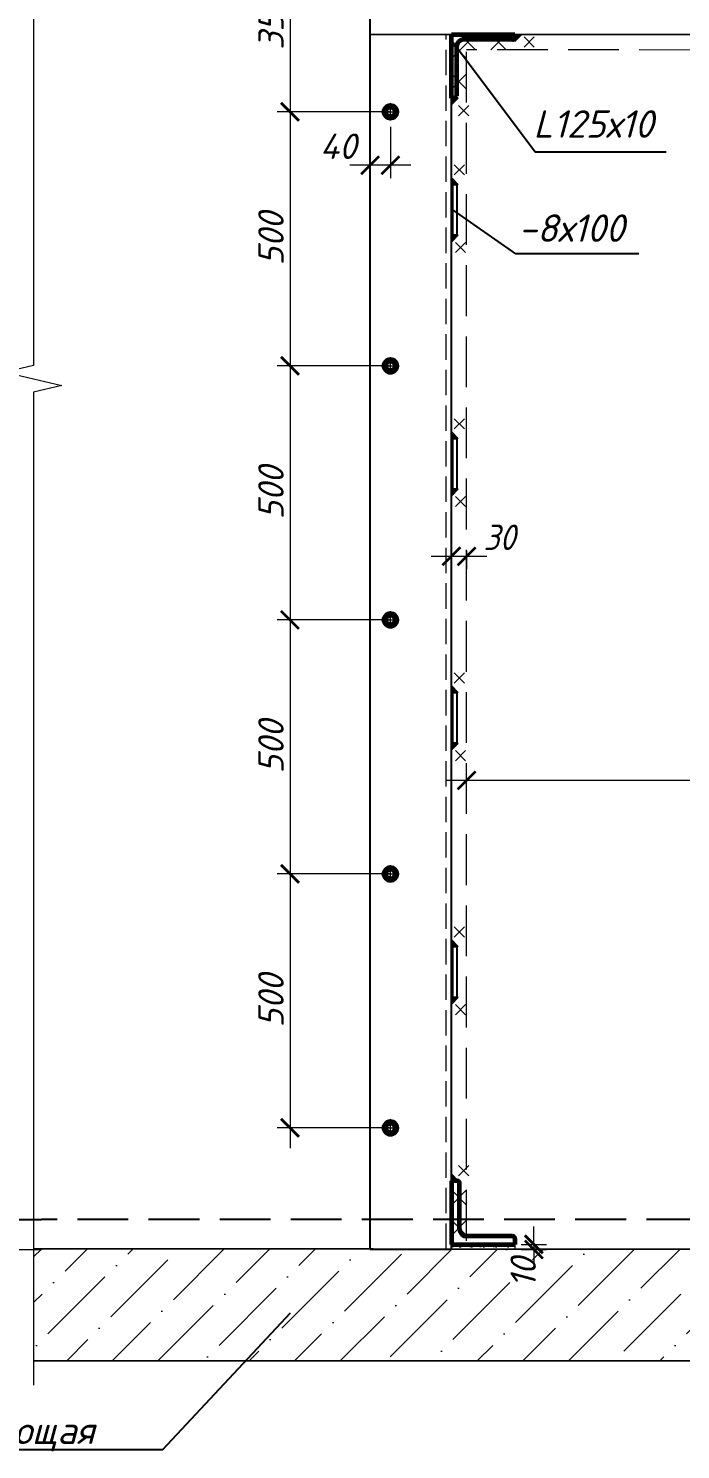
# Model space of a CAD drawing. Header units: millimetres. Extents: x 749182 to 2267578, y 70462 to 311449.
# Drawn here: x 2209202 to 2210485, y 196851 to 199648 of the extents above; entities that cross this region are included whole.
import ezdxf

# ---------------------------------------------------------------- set-up
doc = ezdxf.new("R2010")
doc.units = ezdxf.units.MM
for name, pattern in [('GOST2.303 4', [7, 5, -2, 0]), ('ГОСТ 2.303 4', [7, 5, -2, 0]), ('осеваяX2', [4, 2.5, -0.5, 0.5, -0.5])]:
    doc.linetypes.add(name, pattern=pattern)
doc.layers.get('Defpoints').update_dxf_attribs({"color": 255})
for name, color, linetype, lineweight in [('1Стены', 252, 'Continuous', 25), ('монолит', 176, 'Continuous', 50), ('Оси', 165, 'осеваяX2', 13), ('Размер', 7, 'Continuous', 13), ('сварка', 156, 'Continuous', 9), ('штрих', 8, 'Continuous', 5), ('штриховка кирпич', 42, 'Continuous', 5)]:
    doc.layers.add(name, color=color, linetype=linetype, lineweight=lineweight)
doc.layers.add('металл', color=124, linetype='Continuous')
doc.layers.add('Текст', color=7, linetype='Continuous')
doc.styles.add('GOST 2.304_new', font='isocpeur.ttf', dxfattribs={"width": 0.9, "oblique": 15})
doc.styles.add('М2', font='isocpeui.ttf')
doc.dimstyles.new('SPDS', dxfattribs={"dimscale": 25, "dimtxt": 2.5, "dimasz": 1.77, "dimexe": 1.25, "dimexo": 0.625, "dimtad": 1, "dimdec": 0, "dimrnd": 0.001, "dimtxsty": 'GOST 2.304_new', "dimblk": 'ARCHTICK', "dimcen": 2.5, "dimdle": 2, "dimclrt": 256, "dimazin": 2, "dimtfac": 0.75, "dimtdec": 0, "dimtmove": 1, "dimatfit": 3, "dimfxl": 0, "dimtolj": 1, "dimlwd": 9, "dimlwe": 9, "dimarcsym": 0})

# ---------------------------------------------------------------- blocks, each defined once
blk = doc.blocks.new('_ArchTick')
at = {"color": 0, "linetype": 'ByBlock', "const_width": 0.15}
blk.add_lwpolyline([(-0.5, -0.5), (0.5, 0.5)], dxfattribs=at)
blk = doc.blocks.new('*D1407')
at = {"color": 0, "lineweight": 9, "ltscale": 20, "transparency": 16777216}
for p, q in [((2210034.3, 198620.5), (2210034.3, 198584.4)), ((2210064.3, 198620.5), (2210064.3, 198584.4)), ((2210104.3, 198609.4), (2209994.3, 198609.4))]:
    blk.add_line(p, q, dxfattribs=at)
at = {"layer": 'Defpoints', "color": 0, "lineweight": 20, "ltscale": 20, "transparency": 16777216}
for p in [(2210034.3, 198633), (2210064.3, 198633), (2210034.3, 198609.4)]:
    blk.add_point(p, dxfattribs=at)
at = {"color": 0, "lineweight": 9, "ltscale": 20, "transparency": 16777216, "xscale": 35.4, "yscale": 35.4, "zscale": 35.4}
for p, rotation in [((2210034.3, 198609.4), 179.9999999995553), ((2210064.3, 198609.4), 359.9999999995553)]:
    blk.add_blockref('_ArchTick', p, dxfattribs=dict(at, rotation=rotation))
at = {"ltscale": 20, "transparency": 16777216, "insert": (2210128.6, 198646.9), "char_height": 50, "attachment_point": 5, "style": 'GOST 2.304_new'}
blk.add_mtext('\\A1;30', dxfattribs=at)
blk = doc.blocks.new('свар')
at = {"layer": 'сварка', "color": 0, "linetype": 'Continuous', "ltscale": 10}
for p, q in [((10, 10), (-10, -10)), ((-10, 10), (10, -10))]:
    blk.add_line(p, q, dxfattribs=at)
blk = doc.blocks.new('*D1409')
at = {"color": 0, "lineweight": 9, "ltscale": 20, "transparency": 16777216}
for p, q in [((2210196.7, 197255.2), (2210196.7, 197290.6)), ((2210171.8, 197255.2), (2210221.7, 197255.2)), ((2210171.8, 197245.2), (2210221.7, 197245.2)), ((2210196.7, 197255.2), (2210196.7, 197245.2)), ((2210196.7, 197245.2), (2210196.7, 197209.8))]:
    blk.add_line(p, q, dxfattribs=at)
at = {"layer": 'Defpoints', "color": 0, "lineweight": 20, "ltscale": 20, "transparency": 16777216}
for p in [(2210159.3, 197255.2), (2210159.3, 197245.2), (2210196.7, 197245.2)]:
    blk.add_point(p, dxfattribs=at)
at = {"color": 0, "lineweight": 9, "ltscale": 20, "transparency": 16777216, "xscale": 35.4, "yscale": 35.4, "zscale": 35.4}
for p, rotation in [((2210196.7, 197255.2), 270), ((2210196.7, 197245.2), 90)]:
    blk.add_blockref('_ArchTick', p, dxfattribs=dict(at, rotation=rotation))
at = {"ltscale": 20, "transparency": 16777216, "insert": (2210175.6, 197199.6), "char_height": 50, "attachment_point": 5, "rotation": 90, "style": 'М2'}
blk.add_mtext('\\A1;10', dxfattribs=at)
blk = doc.blocks.new('*D1400')
at = {"color": 0, "lineweight": 9, "ltscale": 20, "transparency": 16777216}
for p, q in [((2211804.2, 198168.4), (2210024.3, 198168.4)), ((2210064.3, 198117.3), (2210064.3, 198193.4)), ((2211764.2, 198133.1), (2211764.2, 198193.4))]:
    blk.add_line(p, q, dxfattribs=at)
at = {"layer": 'Defpoints', "color": 0, "lineweight": 20, "ltscale": 20, "transparency": 16777216}
for p in [(2210064.3, 198168.4), (2211764.2, 198120.6), (2210064.3, 198104.8)]:
    blk.add_point(p, dxfattribs=at)
at = {"color": 0, "lineweight": 9, "ltscale": 20, "transparency": 16777216, "xscale": 35.4, "yscale": 35.4, "zscale": 35.4, "rotation": 180}
blk.add_blockref('_ArchTick', (2210064.3, 198168.4), dxfattribs=at)
at = {"color": 0, "lineweight": 9, "ltscale": 20, "transparency": 16777216, "xscale": 35.4, "yscale": 35.4, "zscale": 35.4}
blk.add_blockref('_ArchTick', (2211764.2, 198168.4), dxfattribs=at)
at = {"ltscale": 20, "transparency": 16777216, "insert": (2210798.8, 198157.2), "char_height": 50, "width": 743.323, "attachment_point": 5, "style": 'М2'}
blk.add_mtext('\\A1;1700*\\P(уточнять по АР)', dxfattribs=at)
blk = doc.blocks.new('м16')
at = {"layer": 'металл', "lineweight": 30, "ltscale": 20}
for p, q in [((-11, 6.4), (0, 12.7)), ((-11, -6.4), (-11, 6.4)), ((0, 12.7), (11, 6.4)), ((11, 6.4), (11, -6.4)), ((0, -12.7), (-11, -6.4)), ((11, -6.4), (0, -12.7))]:
    blk.add_line(p, q, dxfattribs=at)
blk.add_circle((0, 0), 15, dxfattribs=at)
for radius, start, end in [(10.4, 0, 180), (10.4, 180, 0), (6.92, 0, 180), (6.92, 180, 0)]:
    blk.add_arc((0, 0), radius, start, end, dxfattribs=at)
at = {"layer": 'металл', "linetype": 'Continuous', "lineweight": 25, "ltscale": 20}
blk.add_arc((0, 0), 8, 255, 165, dxfattribs=at)
at = {"layer": 'Оси', "ltscale": 20}
for p, q in [((17, 0), (-17.3, 0)), ((0, 17.3), (0, -17.3))]:
    blk.add_line(p, q, dxfattribs=at)
blk = doc.blocks.new('*D1411')
at = {"color": 0, "lineweight": 9, "ltscale": 20, "transparency": 16777216}
for p, q in [((2209716.6, 199524.2), (2209716.6, 198944.2)), ((2209911.8, 199484.2), (2209691.6, 199484.2)), ((2209911.8, 198984.2), (2209691.6, 198984.2))]:
    blk.add_line(p, q, dxfattribs=at)
at = {"layer": 'Defpoints', "color": 0, "lineweight": 20, "ltscale": 20, "transparency": 16777216}
for p in [(2209924.3, 199484.2), (2209716.6, 198984.2), (2209924.3, 198984.2)]:
    blk.add_point(p, dxfattribs=at)
at = {"color": 0, "lineweight": 9, "ltscale": 20, "transparency": 16777216, "xscale": 35.4, "yscale": 35.4, "zscale": 35.4}
for p, rotation in [((2209716.6, 199484.2), 90), ((2209716.6, 198984.2), 270)]:
    blk.add_blockref('_ArchTick', p, dxfattribs=dict(at, rotation=rotation))
at = {"ltscale": 20, "transparency": 16777216, "insert": (2209679.1, 199234.2), "char_height": 50, "attachment_point": 5, "rotation": 90, "style": 'М2'}
blk.add_mtext('\\A1;500', dxfattribs=at)
blk = doc.blocks.new('*D1412')
at = {"color": 0, "lineweight": 9, "ltscale": 20, "transparency": 16777216}
for p, q in [((2209716.6, 199024.2), (2209716.6, 198444.2)), ((2209911.8, 198984.2), (2209691.6, 198984.2)), ((2209911.8, 198484.2), (2209691.6, 198484.2))]:
    blk.add_line(p, q, dxfattribs=at)
at = {"layer": 'Defpoints', "color": 0, "lineweight": 20, "ltscale": 20, "transparency": 16777216}
for p in [(2209924.3, 198984.2), (2209716.6, 198484.2), (2209924.3, 198484.2)]:
    blk.add_point(p, dxfattribs=at)
at = {"color": 0, "lineweight": 9, "ltscale": 20, "transparency": 16777216, "xscale": 35.4, "yscale": 35.4, "zscale": 35.4}
for p, rotation in [((2209716.6, 198984.2), 90), ((2209716.6, 198484.2), 270)]:
    blk.add_blockref('_ArchTick', p, dxfattribs=dict(at, rotation=rotation))
at = {"ltscale": 20, "transparency": 16777216, "insert": (2209679.1, 198734.2), "char_height": 50, "attachment_point": 5, "rotation": 90, "style": 'М2'}
blk.add_mtext('\\A1;500', dxfattribs=at)
blk = doc.blocks.new('*D1413')
at = {"color": 0, "lineweight": 9, "ltscale": 20, "transparency": 16777216}
for p, q in [((2209716.6, 198524.2), (2209716.6, 197944.4)), ((2209911.8, 198484.2), (2209691.6, 198484.2)), ((2209911.8, 197984.4), (2209691.6, 197984.4))]:
    blk.add_line(p, q, dxfattribs=at)
at = {"layer": 'Defpoints', "color": 0, "lineweight": 20, "ltscale": 20, "transparency": 16777216}
for p in [(2209924.3, 198484.2), (2209716.6, 197984.4), (2209924.3, 197984.4)]:
    blk.add_point(p, dxfattribs=at)
at = {"color": 0, "lineweight": 9, "ltscale": 20, "transparency": 16777216, "xscale": 35.4, "yscale": 35.4, "zscale": 35.4}
for p, rotation in [((2209716.6, 198484.2), 90), ((2209716.6, 197984.4), 270)]:
    blk.add_blockref('_ArchTick', p, dxfattribs=dict(at, rotation=rotation))
at = {"ltscale": 20, "transparency": 16777216, "insert": (2209679.1, 198234.3), "char_height": 50, "attachment_point": 5, "rotation": 90, "style": 'М2'}
blk.add_mtext('\\A1;500', dxfattribs=at)
blk = doc.blocks.new('*D1414')
at = {"layer": 'Defpoints', "color": 0, "lineweight": 20, "ltscale": 20, "transparency": 16777216}
for p in [(2209874.3, 199469.4), (2209914.3, 199467.2), (2209874.3, 199379)]:
    blk.add_point(p, dxfattribs=at)
at = {"layer": 'Размер', "color": 0, "lineweight": 9, "ltscale": 20, "transparency": 16777216}
for p, q in [((2209874.3, 199456.9), (2209874.3, 199354)), ((2209914.3, 199454.7), (2209914.3, 199354)), ((2209954.3, 199379), (2209834.3, 199379))]:
    blk.add_line(p, q, dxfattribs=at)
at = {"layer": 'Размер', "color": 0, "lineweight": 9, "ltscale": 20, "transparency": 16777216, "xscale": 35.4, "yscale": 35.4, "zscale": 35.4, "rotation": 180}
blk.add_blockref('_ArchTick', (2209874.3, 199379), dxfattribs=at)
at = {"layer": 'Размер', "color": 0, "lineweight": 9, "ltscale": 20, "transparency": 16777216, "xscale": 35.4, "yscale": 35.4, "zscale": 35.4}
blk.add_blockref('_ArchTick', (2209914.3, 199379), dxfattribs=at)
at = {"layer": 'Размер', "ltscale": 20, "transparency": 16777216, "insert": (2209811.4, 199416.5), "char_height": 50, "attachment_point": 5, "style": 'М2'}
blk.add_mtext('\\A1;40', dxfattribs=at)
blk = doc.blocks.new('*D1415')
at = {"color": 0, "lineweight": 9, "ltscale": 20, "transparency": 16777216}
for p, q in [((2209716.6, 198024.4), (2209716.6, 197444.6)), ((2209911.8, 197984.4), (2209691.6, 197984.4)), ((2209911.8, 197484.6), (2209691.6, 197484.6))]:
    blk.add_line(p, q, dxfattribs=at)
at = {"layer": 'Defpoints', "color": 0, "lineweight": 20, "ltscale": 20, "transparency": 16777216}
for p in [(2209924.3, 197984.4), (2209716.6, 197484.6), (2209924.3, 197484.6)]:
    blk.add_point(p, dxfattribs=at)
at = {"color": 0, "lineweight": 9, "ltscale": 20, "transparency": 16777216, "xscale": 35.4, "yscale": 35.4, "zscale": 35.4}
for p, rotation in [((2209716.6, 197984.4), 90), ((2209716.6, 197484.6), 270)]:
    blk.add_blockref('_ArchTick', p, dxfattribs=dict(at, rotation=rotation))
at = {"ltscale": 20, "transparency": 16777216, "insert": (2209679.1, 197734.5), "char_height": 50, "attachment_point": 5, "rotation": 90, "style": 'М2'}
blk.add_mtext('\\A1;500', dxfattribs=at)
blk = doc.blocks.new('*D1416')
at = {"color": 0, "lineweight": 9, "ltscale": 20, "transparency": 16777216}
for p, q in [((2209716.6, 199874.4), (2209716.6, 199444.2)), ((2209862, 199834.4), (2209691.6, 199834.4)), ((2209789.2, 199484.2), (2209691.6, 199484.2))]:
    blk.add_line(p, q, dxfattribs=at)
at = {"layer": 'Defpoints', "color": 0, "lineweight": 20, "ltscale": 20, "transparency": 16777216}
for p in [(2209874.5, 199834.4), (2209716.6, 199484.2), (2209801.7, 199484.2)]:
    blk.add_point(p, dxfattribs=at)
at = {"color": 0, "lineweight": 9, "ltscale": 20, "transparency": 16777216, "xscale": 35.4, "yscale": 35.4, "zscale": 35.4}
for p, rotation in [((2209716.6, 199834.4), 90), ((2209716.6, 199484.2), 270)]:
    blk.add_blockref('_ArchTick', p, dxfattribs=dict(at, rotation=rotation))
at = {"ltscale": 20, "transparency": 16777216, "insert": (2209679.1, 199659.3), "char_height": 50, "attachment_point": 5, "rotation": 90, "style": 'М2'}
blk.add_mtext('\\A1;350', dxfattribs=at)

msp = doc.modelspace()

# ---------------------------------------------------------------- hatches: boundary and pattern name
at = {"layer": 'Размер', "ltscale": 20}
h = msp.add_hatch(dxfattribs=at)
h.set_pattern_fill('AR-SAND', color=256, scale=0.3)
h.set_pattern_definition([(37.5, (1434335.97, 550007.47), (-0.48000939, 14.68239712), [0, -11.5824, 0, -12.954, 0, -12.3825]), (7.5, (1434335.97, 550007.47), (13.4856985, 21.504753), [0, -6.2484, 0, -10.4394, 0, -4.0005]), (327.5, (1434326.597, 550007.47), (23.7297711, 0.04311554), [0, -3.81, 0, -13.716, 0, -17.907]), (317.5, (1434326.597, 550007.47), (22.90669357, 6.6878797), [0, -1.905, 0, -8.9916, 0, -10.287])])
h.paths.add_polyline_path([(2210159.3077, 197255.2164), (2210064.3077, 197255.2164), (2210064.3077, 197245.2164), (2210159.3077, 197245.2164)])
h.paths.add_polyline_path([(2210064.3077, 197255.2164), (2210034.3077, 197255.2164), (2210034.3077, 197245.2164), (2210064.3077, 197245.2164)])
at = {"layer": 'сварка', "linetype": 'Continuous', "ltscale": 5}
for points in [[(2210159.3181, 199636.3919), (2210159.3181, 199622.7484), (2210172.9615, 199636.3919)], [(2210034.3181, 199511.3919), (2210047.9615, 199511.3919), (2210034.3181, 199497.7484)], [(2210034.3181, 199341.4897), (2210034.3181, 199355.1331), (2210047.9615, 199341.4897)], [(2210034.3181, 199241.2941), (2210034.3181, 199227.6506), (2210047.9615, 199241.2941)], [(2210034.3181, 198841.4897), (2210034.3181, 198855.1331), (2210047.9615, 198841.4897)], [(2210034.3181, 198741.2941), (2210034.3181, 198727.6506), (2210047.9615, 198741.2941)], [(2210034.3181, 198341.4897), (2210034.3181, 198355.1331), (2210047.9615, 198341.4897)], [(2210034.3181, 198341.4897), (2210034.3181, 198355.1331), (2210047.9615, 198341.4897)], [(2210034.3181, 198241.2941), (2210034.3181, 198227.6506), (2210047.9615, 198241.2941)], [(2210034.3181, 197841.4897), (2210034.3181, 197855.1331), (2210047.9615, 197841.4897)], [(2210034.3181, 197741.2941), (2210034.3181, 197727.6506), (2210047.9615, 197741.2941)], [(2210034.3176, 197380.2164), (2210034.3176, 197393.8598), (2210047.961, 197380.2164)]]:
    msp.add_hatch(color=0, dxfattribs=at).paths.add_polyline_path(points, flags=0)
at = {"layer": 'штрих', "ltscale": 15}
h = msp.add_hatch(dxfattribs=at)
h.set_pattern_fill('ANSI36', color=256, scale=20)
h.set_pattern_definition([(45, (-39664661.56, -1362118.025), (33.67596045, 123.47852166), [158.75, -31.75, 0, -31.75])])
h.paths.add_polyline_path([(2212111.6578, 197244.3267), (2212111.6578, 197024.3267), (2209211.9602, 197026.1258), (2209211.9602, 197246.1258)])

# ---------------------------------------------------------------- linework, layer by layer
at = {"ltscale": 100}
for p, q in [((2210199.1141, 199404.5673), (2210034.3181, 199624.5001)), ((2210457.2445, 199404.5673), (2210199.1141, 199404.5673)), ((2210160.9595, 199204.8356), (2210037.3271, 199291.3919)), ((2210403.5631, 199204.8356), (2210160.9595, 199204.8356)), ((2209466.4052, 196851.4351), (2209717.5695, 197120.8479)), ((2208838.9011, 196851.4351), (2209466.4052, 196851.4351))]:
    msp.add_line(p, q, dxfattribs=at)
at = {"layer": '1Стены', "color": 0, "linetype": 'ГОСТ 2.303 4', "lineweight": 13, "ltscale": 10}
msp.add_line((2210024.3181, 197246.3919), (2210024.3181, 199636.3919), dxfattribs=at)
at = {"layer": '1Стены', "color": 0, "linetype": 'ГОСТ 2.303 4', "lineweight": 13, "ltscale": 20}
for p in [(2210064.3181, 197262.3919), (2211764.1547, 199604.3868)]:
    msp.add_line(p, (2210064.3181, 199606.3919), dxfattribs=at)
at = {"layer": '1Стены', "color": 0, "linetype": 'GOST2.303 4', "ltscale": 50}
msp.add_line((2209088.0079, 197304.3868), (2209227.6945, 197304.3868), dxfattribs=at)
at = {"layer": '1Стены', "color": 0, "linetype": 'GOST2.303 4', "ltscale": 20}
msp.add_line((2211778.1547, 197304.3868), (2209227.6945, 197304.3868), dxfattribs=at)
at = {"layer": 'металл', "color": 0, "ltscale": 20}
for p, q in [((2209874.3181, 199636.3919), (2209874.516, 199836.3868)), ((2211954.1547, 199634.3966), (2209874.3181, 199636.3919)), ((2209874.3181, 197246.3919), (2209874.3181, 199636.3919)), ((2210034.3081, 197245.8082), (2210034.3181, 199636.3919)), ((2209874.3176, 197245.8082), (2210034.3077, 197245.8082))]:
    msp.add_line(p, q, dxfattribs=at)
at = {"layer": 'металл', "color": 0, "linetype": 'Continuous', "lineweight": 60, "ltscale": 20}
for p, q in [((2210034.3181, 199511.3919), (2210034.3181, 199636.3919)), ((2210034.3181, 199636.3919), (2210159.3181, 199636.3919)), ((2210154.7181, 199626.3919), (2210058.3181, 199626.3919)), ((2210159.3181, 199636.3919), (2210159.3181, 199630.9919)), ((2210044.3181, 199612.3919), (2210044.3181, 199515.9919)), ((2210039.7181, 199511.3919), (2210034.3181, 199511.3919)), ((2210034.3176, 197380.2164), (2210034.3176, 197255.2164)), ((2210045.7176, 197380.2164), (2210034.3176, 197380.2164)), ((2210050.3176, 197285.2164), (2210050.3176, 197375.6164)), ((2210154.7176, 197271.2164), (2210064.3176, 197271.2164)), ((2210159.3176, 197266.6164), (2210159.3176, 197255.2164))]:
    msp.add_line(p, q, dxfattribs=at)
at = {"layer": 'металл', "color": 0, "linetype": 'Continuous', "lineweight": 60, "ltscale": 20, "extrusion": (0, 0, -1)}
msp.add_line((2210034.3176, 197255.2164), (2210159.3176, 197255.2164), dxfattribs=at)
at = {"layer": 'металл', "color": 0, "ltscale": 20}
for points in [[(2210037.3271, 199341.3919), (2210045.3271, 199341.3919), (2210045.3271, 199241.3919), (2210037.3271, 199241.3919)], [(2210037.3271, 198841.3919), (2210045.3271, 198841.3919), (2210045.3271, 198741.3919), (2210037.3271, 198741.3919)], [(2210037.3271, 198341.3919), (2210045.3271, 198341.3919), (2210045.3271, 198241.3919), (2210037.3271, 198241.3919)], [(2210037.3271, 197841.3919), (2210045.3271, 197841.3919), (2210045.3271, 197741.3919), (2210037.3271, 197741.3919)]]:
    msp.add_lwpolyline(points, close=True, dxfattribs=at)
at = {"layer": 'металл', "color": 0, "linetype": 'Continuous', "lineweight": 60, "ltscale": 20}
for centre, radius, start, end in [((2210058.3181, 199612.3919), 14, 90, 180), ((2210154.7181, 199630.9919), 4.6, 270, 0), ((2210039.7181, 199515.9919), 4.6, 270, 0), ((2210045.7176, 197375.6164), 4.6, 0, 90), ((2210064.3176, 197285.2164), 14, 180, 270), ((2210154.7176, 197266.6164), 4.6, 0, 90)]:
    msp.add_arc(centre, radius, start, end, dxfattribs=at)
at = {"layer": 'монолит', "color": 0, "lineweight": 25, "ltscale": 100}
for p, q in [((2212121.6997, 197244.3267), (2209211.9602, 197246.3919)), ((2212121.6159, 197024.589), (2209211.9602, 197026.3919))]:
    msp.add_line(p, q, dxfattribs=at)
at = {"layer": 'Размер', "linetype": 'Continuous', "ltscale": 20}
msp.add_line((2209227.6945, 197244.3868), (2208776.0424, 197244.3868), dxfattribs=at)
at = {"layer": 'Размер', "color": 0, "ltscale": 20}
msp.add_lwpolyline([(2210159.3176, 197255.2164), (2210159.3132, 197245.2164), (2210034.3081, 197245.8082), (2210034.3077, 197255.2164)], dxfattribs=at)
at = {"layer": 'сварка', "color": 0, "linetype": 'Continuous', "ltscale": 15}
for p, q in [((2210159.3181, 199636.3919), (2210034.3181, 199636.3919)), ((2210034.3181, 199511.3919), (2210034.3181, 199636.3919)), ((2210081.8181, 199636.3919), (2210051.8181, 199606.3919)), ((2210051.8181, 199636.3919), (2210081.8181, 199606.3919)), ((2210141.8181, 199636.3919), (2210111.8181, 199606.3919)), ((2210111.8181, 199636.3919), (2210141.8181, 199606.3919)), ((2210034.3181, 199588.8919), (2210064.3181, 199618.8919)), ((2210034.3181, 199618.8919), (2210064.3181, 199588.8919)), ((2210034.3181, 199528.8919), (2210064.3181, 199558.8919)), ((2210034.3181, 199558.8919), (2210064.3181, 199528.8919)), ((2210034.3077, 197380.2164), (2210034.3077, 197255.2164)), ((2210034.3077, 197362.7164), (2210064.3077, 197332.7164)), ((2210034.3077, 197332.7164), (2210064.3077, 197362.7164)), ((2210034.3077, 197302.7164), (2210064.3077, 197272.7164)), ((2210034.3077, 197272.7164), (2210064.3077, 197302.7164))]:
    msp.add_line(p, q, dxfattribs=at)
at = {"layer": 'сварка', "color": 0, "linetype": 'Continuous', "ltscale": 5}
for p, q in [((2210159.3181, 199636.3919), (2210159.3181, 199622.7484)), ((2210159.3181, 199622.7484), (2210172.9615, 199636.3919)), ((2210172.9615, 199636.3919), (2210159.3181, 199636.3919)), ((2210034.3181, 199511.3919), (2210047.9615, 199511.3919)), ((2210047.9615, 199511.3919), (2210034.3181, 199497.7484)), ((2210034.3181, 199497.7484), (2210034.3181, 199511.3919)), ((2210034.3181, 199341.4897), (2210034.3181, 199355.1331)), ((2210034.3181, 199355.1331), (2210047.9615, 199341.4897)), ((2210047.9615, 199341.4897), (2210034.3181, 199341.4897)), ((2210034.3181, 199241.2941), (2210034.3181, 199227.6506)), ((2210034.3181, 199227.6506), (2210047.9615, 199241.2941)), ((2210047.9615, 199241.2941), (2210034.3181, 199241.2941)), ((2210034.3181, 198841.4897), (2210034.3181, 198855.1331)), ((2210034.3181, 198855.1331), (2210047.9615, 198841.4897)), ((2210047.9615, 198841.4897), (2210034.3181, 198841.4897)), ((2210034.3181, 198741.2941), (2210034.3181, 198727.6506)), ((2210034.3181, 198727.6506), (2210047.9615, 198741.2941)), ((2210047.9615, 198741.2941), (2210034.3181, 198741.2941)), ((2210034.3181, 198341.4897), (2210034.3181, 198355.1331)), ((2210034.3181, 198355.1331), (2210047.9615, 198341.4897)), ((2210034.3181, 198341.4897), (2210034.3181, 198355.1331)), ((2210034.3181, 198355.1331), (2210047.9615, 198341.4897)), ((2210047.9615, 198341.4897), (2210034.3181, 198341.4897)), ((2210047.9615, 198341.4897), (2210034.3181, 198341.4897)), ((2210034.3181, 198241.2941), (2210034.3181, 198227.6506)), ((2210034.3181, 198227.6506), (2210047.9615, 198241.2941)), ((2210047.9615, 198241.2941), (2210034.3181, 198241.2941)), ((2210034.3181, 197841.4897), (2210034.3181, 197855.1331)), ((2210034.3181, 197855.1331), (2210047.9615, 197841.4897)), ((2210047.9615, 197841.4897), (2210034.3181, 197841.4897)), ((2210034.3181, 197741.2941), (2210034.3181, 197727.6506)), ((2210034.3181, 197727.6506), (2210047.9615, 197741.2941)), ((2210047.9615, 197741.2941), (2210034.3181, 197741.2941)), ((2210034.3176, 197380.2164), (2210034.3176, 197393.8598)), ((2210034.3176, 197393.8598), (2210047.961, 197380.2164)), ((2210047.961, 197380.2164), (2210034.3176, 197380.2164))]:
    msp.add_line(p, q, dxfattribs=at)
at = {"layer": 'штриховка кирпич', "color": 0, "linetype": 'Continuous', "ltscale": 15}
msp.add_lwpolyline([(2209211.9602, 200815.1403), (2209211.9602, 198985.1669), (2209155.7102, 198972.0419), (2209267.1417, 198945.7919), (2209211.9602, 198932.6669), (2209211.9602, 196978.3278)], dxfattribs=at)

# ---------------------------------------------------------------- block references
at = {"layer": 'Размер', "color": 0}
for p in [(2210187.3644, 199621.6627), (2210058.6178, 199486.4422)]:
    msp.add_blockref('свар', p, dxfattribs=at)
at = {"layer": 'Размер', "xscale": -1, "rotation": 89.99999999988889}
for p in [(2209914.3181, 199484.2226), (2209914.3181, 199484.2226), (2209914.3181, 198984.2226), (2209914.3181, 198484.2226), (2209914.3181, 197984.2226), (2209914.3181, 197484.3952)]:
    msp.add_blockref('м16', p, dxfattribs=at)
at = {"layer": 'Размер', "color": 0, "xscale": -1, "rotation": 89.99999999762788}
for p in [(2210050.0734, 199370.1223), (2210052.0771, 199217.2482), (2210050.0734, 198870.1223), (2210052.0771, 198717.2482), (2210050.0734, 198370.1223), (2210050.0734, 198370.1223), (2210052.0771, 198217.2482), (2210050.0734, 197870.1223), (2210052.0771, 197717.2482), (2210058.4919, 197400.43)]:
    msp.add_blockref('свар', p, dxfattribs=at)

# ---------------------------------------------------------------- texts
at = {"layer": 'Текст', "ltscale": 20, "style": 'М2'}
for s, p in [('L125х10', (2210195.6907, 199433.3042)), ('-8х100', (2210166.1267, 199228.3644)), ('Существующая', (2208873.4335, 196862.4583))]:
    msp.add_text(s, height=54, dxfattribs=at).set_placement(p)

# ---------------------------------------------------------------- dimensions: what is measured, and where the dimension line sits
at = {"ltscale": 20}
for base, p1, p2, picture, middle in [((2209716.6132, 199484.2226), (2209874.516, 199834.3868), (2209801.7156, 199484.2226), '*D1416', (2209679.1132, 199659.3047)), ((2209716.6132, 198984.2226), (2209924.3181, 199484.2226), (2209924.3181, 198984.2226), '*D1411', (2209679.1132, 199234.2226)), ((2209716.6132, 198484.2226), (2209924.3181, 198984.2226), (2209924.3181, 198484.2226), '*D1412', (2209679.1132, 198734.2226)), ((2209716.6132, 197984.3952), (2209924.3181, 198484.2226), (2209924.3181, 197984.3952), '*D1413', (2209679.1132, 198234.3089)), ((2209716.6132, 197484.5677), (2209924.3181, 197984.3952), (2209924.3181, 197484.5677), '*D1415', (2209679.1132, 197734.4814))]:
    dim = msp.add_linear_dim(base=base, p1=p1, p2=p2, angle=90, dimstyle='SPDS', override={"dimscale": 20, "dimtxsty": 'М2', "dimfxl": 1.25, "dimtfill": 0, "dimarcsym": 1}, dxfattribs=at)
    dim.commit()
    dim.dimension.update_dxf_attribs({"geometry": picture, "text_midpoint": middle})
for base, p1, p2, angle, override, picture, middle, dimtype in [((2210034.3181, 198609.3948), (2210064.3181, 198632.9776), (2210034.3181, 198632.9776), 180, {"dimscale": 20, "dimfxl": 1.25, "dimtfill": 0, "dimarcsym": 1}, '*D1407', (2210128.612, 198609.3948), 161), ((2210196.7224, 197245.2164), (2210159.3176, 197255.2164), (2210159.3176, 197245.2164), 90, {"dimscale": 20, "dimtxsty": 'М2', "dimfxl": 1.25, "dimtfill": 0, "dimarcsym": 1}, '*D1409', (2210213.1215, 197199.5539), 160)]:
    dim = msp.add_linear_dim(base=base, p1=p1, p2=p2, angle=angle, dimstyle='SPDS', override=override, dxfattribs=at)
    dim.commit()
    dim.dimension.update_dxf_attribs({"geometry": picture, "text_midpoint": middle, "dimtype": dimtype})
dim = msp.add_linear_dim(base=(2210064.3181, 198168.368), p1=(2211764.1547, 198120.5831), p2=(2210064.3181, 198104.763), angle=180, text='1700*\\P(уточнять по АР)', dimstyle='SPDS', override={"dimscale": 20, "dimtxsty": 'М2', "dimfxl": 1.25, "dimtfill": 0, "dimarcsym": 1}, dxfattribs=at)
dim.commit()
dim.dimension.update_dxf_attribs({"geometry": '*D1400', "text_midpoint": (2210798.8356, 198068.0335), "dimtype": 160})
at = {"layer": 'Размер', "ltscale": 20}
dim = msp.add_linear_dim(base=(2209874.3181, 199378.9519), p1=(2209914.3181, 199467.2226), p2=(2209874.3181, 199469.4399), angle=180, dimstyle='SPDS', override={"dimscale": 20, "dimtxsty": 'М2', "dimfxl": 1.25, "dimtfill": 0, "dimarcsym": 1}, dxfattribs=at)
dim.commit()
dim.dimension.update_dxf_attribs({"geometry": '*D1414', "text_midpoint": (2209811.417, 199378.9519), "dimtype": 160})

doc.saveas('drawing.dxf')
